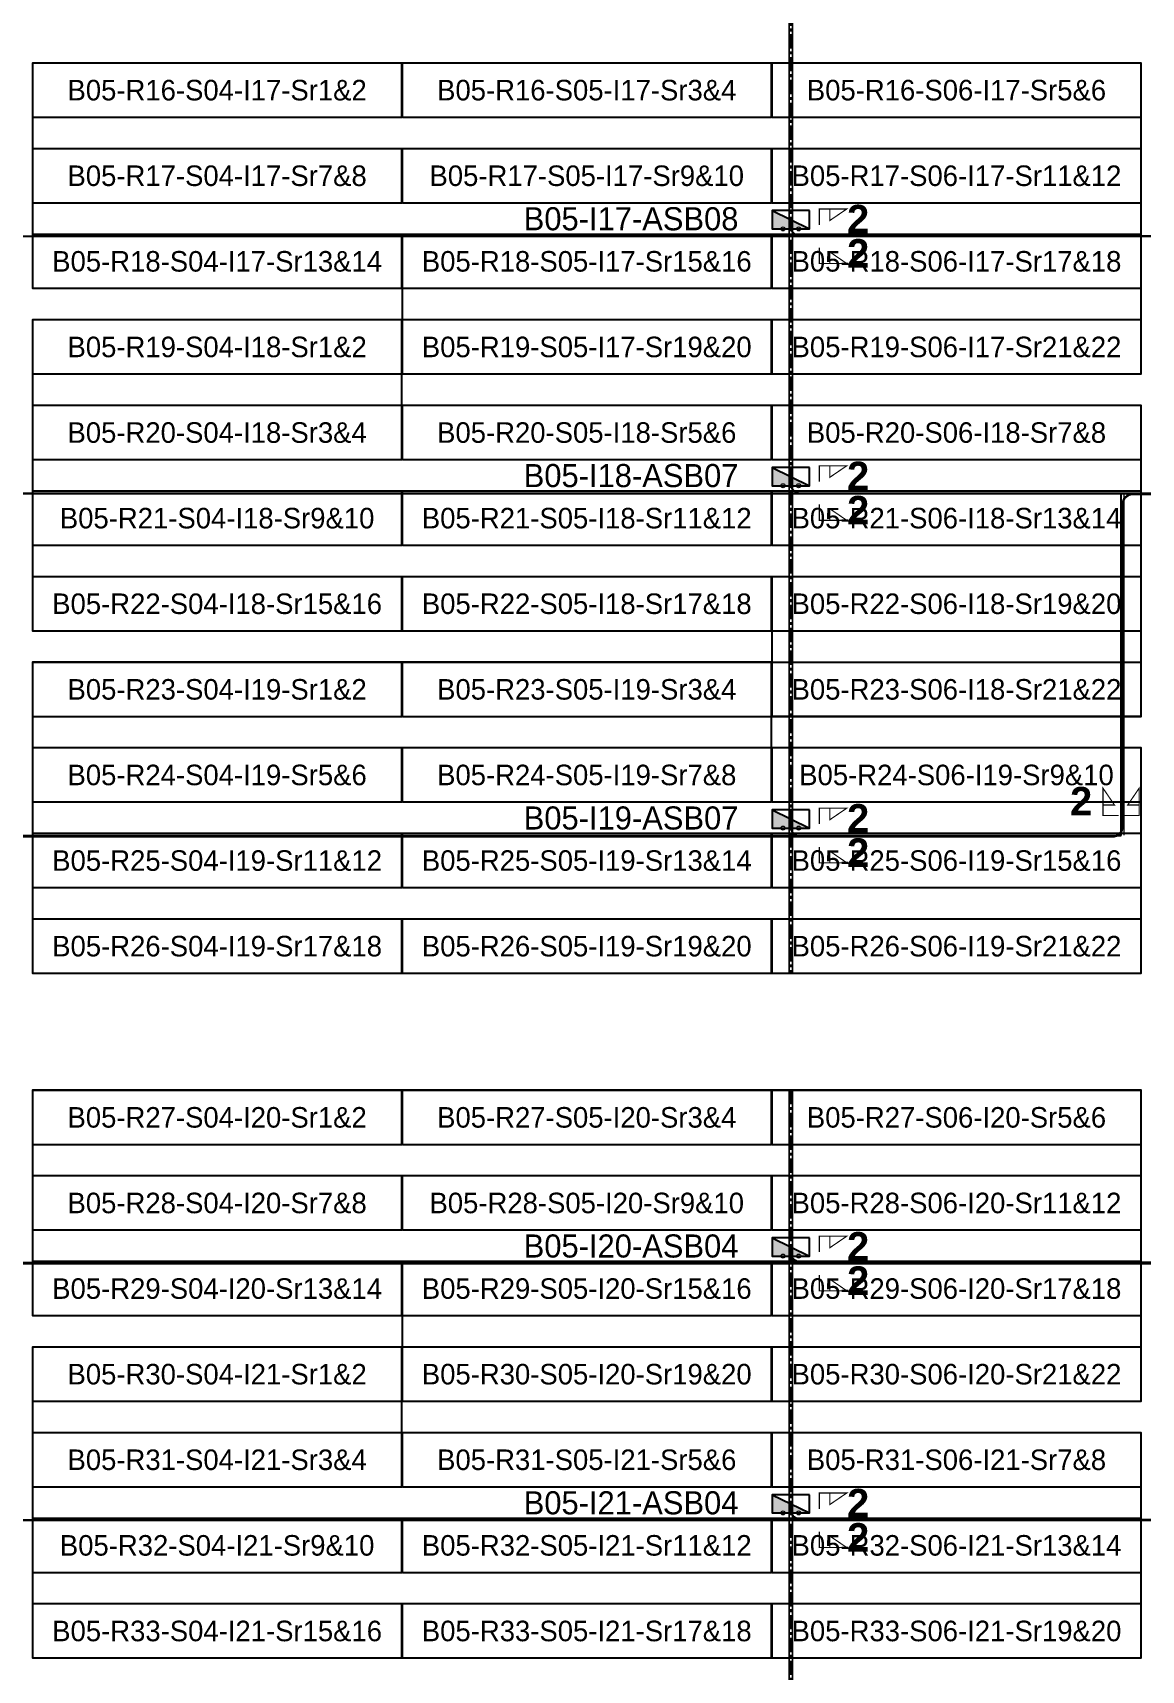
# Model space of a CAD drawing. Header units: metres. Extents: x 531268 to 531754, y 2675584 to 2675912.
# Drawn here: x 531365.5 to 531462.6, y 2675658.2 to 2675801.7 of the extents above; entities that cross this region are included whole.
import ezdxf
from ezdxf.enums import TextEntityAlignment as Align

# ---------------------------------------------------------------- set-up
doc = ezdxf.new("R2010")
doc.units = ezdxf.units.M
doc.linetypes.add('CENTER', pattern=[2, 1.25, -0.25, 0.25, -0.25])
for name, color, linetype in [('DC Trench BL-05', 40, 'Continuous'), ('E-Inverter Grouping', 2, 'Continuous'), ('Inverter Block-05', 7, 'Continuous'), ('LT Cable(AG) INV to LT Panel BL-05', 2, 'Continuous'), ('Messenger Wire Block-05 (Master Path)', 30, 'Continuous'), ('Messenger Wire Block-05 (MW Path)', 191, 'Continuous'), ('MMS Table Block-05', 8, 'Continuous'), ('Plan Line - DC BL-05', 40, 'Continuous'), ('Section Marking BL-05', 2, 'Continuous')]:
    doc.layers.add(name, color=color, linetype=linetype)
doc.layers.add('PILE', color=1, linetype='Continuous', lineweight=15)
doc.styles.add('BoldTextStyle', font='arialbd.ttf')
doc.styles.get("Standard").update_dxf_attribs({"font": 'Adani Regular.ttf'})

# ---------------------------------------------------------------- blocks, each defined once
blk = doc.blocks.new('MMS Table (32.292 x 4.788)')
at = {"color": 0}
blk.add_lwpolyline([(0, -0.002), (0, 4.786), (32.292, 4.786), (32.292, -0.002)], close=True, dxfattribs=at)
at = {"color": 7}
blk.add_attdef('ID1', text='', height=1.8, dxfattribs=at).set_placement((16.146, 2.392), align=Align.MIDDLE_CENTER)
blk = doc.blocks.new('Inverter Block')
h = blk.add_hatch(color=0)
h.dxf.hatch_style = 1
h.paths.add_polyline_path([(-1.46, 2.27), (-1.46, 0.85), (1.46, 0.85)])
at = {"color": 0}
blk.add_lwpolyline([(1.46, 2.27), (-1.46, 2.27), (-1.46, 0.85), (1.46, 0.85)], close=True, dxfattribs=at)
blk.add_lwpolyline([(-1.46, 2.27), (1.46, 0.85)], dxfattribs=at)
at = {"layer": 'PILE'}
for centre in [(-0.61, 0.85), (0.61, 0.85)]:
    blk.add_circle(centre, 0.156, dxfattribs=at)
at = {"color": 7}
blk.add_attdef('ID', (-1.46, 3.01), '', height=1.8, dxfattribs=at)

msp = doc.modelspace()

# ---------------------------------------------------------------- linework, layer by layer
at = {"layer": 'DC Trench BL-05', "color": 40, "const_width": 0.15}
for points in [[(531432.06, 2675881.58), (531431.76, 2675881.58), (531431.76, 2675719.29), (531432.06, 2675719.29)], [(531432.06, 2675709.08), (531431.76, 2675709.08), (531431.76, 2675584.29), (531432.06, 2675584.29)]]:
    msp.add_lwpolyline(points, close=True, dxfattribs=at)
at = {"layer": 'E-Inverter Grouping'}
for points in [[(531462.57, 2675771.79), (531397.88, 2675771.79), (531397.88, 2675779.29), (531365.49, 2675779.29), (531365.49, 2675799.08), (531462.57, 2675799.08)], [(531462.57, 2675741.79), (531430.28, 2675741.79), (531430.28, 2675749.29), (531365.49, 2675749.29), (531365.49, 2675776.58), (531397.78, 2675776.58), (531397.78, 2675769.08), (531462.57, 2675769.08)], [(531430.18, 2675739.08), (531462.57, 2675739.08), (531462.57, 2675719.29), (531365.49, 2675719.29), (531365.49, 2675746.58), (531430.18, 2675746.58)], [(531462.57, 2675681.79), (531397.88, 2675681.79), (531397.88, 2675689.29), (531365.49, 2675689.29), (531365.49, 2675709.08), (531462.57, 2675709.08)]]:
    msp.add_lwpolyline(points, close=True, dxfattribs=at)
at = {"layer": 'E-Inverter Grouping', "color": 3}
msp.add_lwpolyline([(531462.57, 2675659.29), (531365.49, 2675659.29), (531365.49, 2675686.58), (531397.78, 2675686.58), (531397.78, 2675679.08), (531462.57, 2675679.08)], close=True, dxfattribs=at)
at = {"layer": 'LT Cable(AG) INV to LT Panel BL-05'}
for points in [[(531487.71, 2675741.67), (531484.98, 2675741.67, -0.16722), (531484.43, 2675741.86), (531483.01, 2675742.97, 0.103275), (531482.65, 2675743.05), (531476.79, 2675743.05, -0.414214), (531475.89, 2675743.95), (531475.89, 2675755.38, -0.021393), (531475.89, 2675755.46), (531475.93, 2675755.96, 0.021393), (531475.94, 2675756.04), (531475.94, 2675782.95, 0.414214), (531475.04, 2675783.85), (531335.64, 2675783.85, -0.414214), (531334.74, 2675784.75), (531334.74, 2675785.23)], [(531487.71, 2675741.7), (531484.99, 2675741.7, -0.167062), (531484.44, 2675741.89), (531483.01, 2675743, 0.103275), (531482.65, 2675743.08), (531476.81, 2675743.08, -0.414214), (531475.91, 2675743.98), (531475.91, 2675755.38, -0.021393), (531475.92, 2675755.45), (531475.96, 2675755.96, 0.021393), (531475.96, 2675756.04), (531475.96, 2675782.98, 0.414214), (531475.06, 2675783.88), (531432.81, 2675783.88, -0.414214), (531431.91, 2675784.78), (531431.91, 2675785.23)], [(531489.86, 2675741.62), (531484.97, 2675741.62, -0.167537), (531484.41, 2675741.82), (531482.99, 2675742.92, 0.103275), (531482.63, 2675743), (531476.74, 2675743, -0.414214), (531475.84, 2675743.9), (531475.84, 2675755.38, -0.021393), (531475.84, 2675755.46), (531475.88, 2675755.96, 0.021393), (531475.89, 2675756.04), (531475.89, 2675760.4, 0.414214), (531474.99, 2675761.3), (531335.64, 2675761.3, -0.414214), (531334.74, 2675762.2), (531334.74, 2675762.73)], [(531489.86, 2675741.65), (531484.97, 2675741.65, -0.167378), (531484.42, 2675741.84), (531483, 2675742.95, 0.103275), (531482.64, 2675743.03), (531476.76, 2675743.03, -0.414214), (531475.86, 2675743.93), (531475.86, 2675755.38, -0.021393), (531475.87, 2675755.46), (531475.91, 2675755.96, 0.021393), (531475.91, 2675756.04), (531475.91, 2675760.43, 0.414214), (531475.01, 2675761.33), (531432.81, 2675761.33, -0.414214), (531431.91, 2675762.23), (531431.91, 2675762.73)], [(531489.86, 2675741.57), (531484.95, 2675741.57, -0.167858), (531484.4, 2675741.77), (531482.98, 2675742.87, 0.103275), (531482.62, 2675742.95), (531476.69, 2675742.95, -0.414214), (531475.79, 2675743.85), (531475.79, 2675755.38, -0.021393), (531475.79, 2675755.46), (531475.83, 2675755.97, 0.021393), (531475.84, 2675756.04), (531475.84, 2675760.35, 0.414214), (531474.94, 2675761.25), (531461.87, 2675761.25, 0.414214), (531460.97, 2675760.35), (531460.97, 2675732.15, -0.414214), (531460.07, 2675731.25), (531335.64, 2675731.25, -0.414214), (531334.74, 2675732.15), (531334.74, 2675732.73)], [(531489.86, 2675741.6), (531484.96, 2675741.6, -0.167697), (531484.41, 2675741.79), (531482.99, 2675742.9, 0.103275), (531482.63, 2675742.98), (531476.71, 2675742.98, -0.414214), (531475.81, 2675743.88), (531475.81, 2675755.38, -0.021393), (531475.82, 2675755.46), (531475.86, 2675755.97, 0.021393), (531475.86, 2675756.04), (531475.86, 2675760.38, 0.414214), (531474.96, 2675761.28), (531461.85, 2675761.28, 0.414214), (531460.95, 2675760.38), (531460.95, 2675732.18, -0.414214), (531460.05, 2675731.28), (531432.81, 2675731.28, -0.414214), (531431.91, 2675732.18), (531431.91, 2675732.73)], [(531490.75, 2675740.36), (531485.2, 2675740.36, -0.099874), (531484.85, 2675740.43), (531482.92, 2675741.24, 0.042157), (531482.77, 2675741.25), (531476.74, 2675741.25, 0.414214), (531475.84, 2675740.35), (531475.84, 2675710.83, 0.021647), (531475.84, 2675710.75), (531475.88, 2675710.25, -0.021647), (531475.89, 2675710.17), (531475.89, 2675694.85, -0.414214), (531474.99, 2675693.95), (531335.64, 2675693.95, -0.414214), (531334.74, 2675694.85), (531334.74, 2675695.23)], [(531490.75, 2675740.31), (531485.19, 2675740.31, -0.099991), (531484.84, 2675740.38), (531482.92, 2675741.19, 0.042157), (531482.76, 2675741.2), (531476.79, 2675741.2, 0.414214), (531475.89, 2675740.3), (531475.89, 2675710.83, 0.021647), (531475.89, 2675710.75), (531475.93, 2675710.25, -0.021647), (531475.94, 2675710.18), (531475.94, 2675672.3, -0.414214), (531475.04, 2675671.4), (531335.64, 2675671.4, -0.414214), (531334.74, 2675672.3), (531334.74, 2675672.73)], [(531490.75, 2675740.38), (531485.2, 2675740.38, -0.099816), (531484.85, 2675740.45), (531482.92, 2675741.26, 0.042157), (531482.77, 2675741.28), (531476.71, 2675741.28, 0.414214), (531475.81, 2675740.38), (531475.81, 2675710.83, 0.021647), (531475.82, 2675710.75), (531475.86, 2675710.25, -0.021647), (531475.86, 2675710.17), (531475.86, 2675694.88, -0.414214), (531474.96, 2675693.98), (531432.81, 2675693.98, -0.414214), (531431.91, 2675694.88), (531431.91, 2675695.23)], [(531490.75, 2675740.33), (531485.19, 2675740.33, -0.099933), (531484.84, 2675740.4), (531482.92, 2675741.21, 0.042157), (531482.77, 2675741.23), (531476.76, 2675741.23, 0.414214), (531475.86, 2675740.33), (531475.86, 2675710.83, 0.021647), (531475.87, 2675710.75), (531475.91, 2675710.25, -0.021647), (531475.91, 2675710.17), (531475.91, 2675672.33, -0.414214), (531475.01, 2675671.43), (531432.81, 2675671.43, -0.414214), (531431.91, 2675672.33), (531431.91, 2675672.73)]]:
    msp.add_lwpolyline(points, format="xyb", dxfattribs=at)
at = {"layer": 'Messenger Wire Block-05 (Master Path)'}
for points in [[(531333.1, 2675783.88), (531475.96, 2675783.88)], [(531333.1, 2675761.38), (531475.96, 2675761.38)], [(531460.85, 2675731.38), (531460.85, 2675761.38)], [(531333.1, 2675731.38), (531460.85, 2675731.38)], [(531333.1, 2675693.88), (531475.96, 2675693.88)], [(531333.1, 2675671.38), (531475.96, 2675671.38)]]:
    msp.add_lwpolyline(points, dxfattribs=at)
at = {"layer": 'Messenger Wire Block-05 (MW Path)', "const_width": 0.1}
for points in [[(531333.1, 2675783.88), (531475.96, 2675783.88)], [(531333.1, 2675761.38), (531475.96, 2675761.38)], [(531461.1, 2675731.38), (531461.1, 2675761.38)], [(531333.1, 2675731.38), (531460.85, 2675731.38)], [(531333.1, 2675693.88), (531475.96, 2675693.88)], [(531333.1, 2675671.38), (531475.96, 2675671.38)]]:
    msp.add_lwpolyline(points, dxfattribs=at)
at = {"layer": 'Plan Line - DC BL-05', "color": 6, "linetype": 'CENTER'}
for points in [[(531431.91, 2675881.58), (531431.91, 2675719.29)], [(531431.91, 2675709.08), (531431.91, 2675584.29)]]:
    msp.add_lwpolyline(points, dxfattribs=at)
at = {"layer": 'Section Marking BL-05', "color": 94, "lineweight": 35, "true_color": 0x00a500, "const_width": 0.1}
for points in [[(531434.41, 2675784.88), (531434.41, 2675786.27), (531436.81, 2675786.27), (531435.33, 2675785.26), (531435.33, 2675786.27)], [(531434.41, 2675782.88), (531434.41, 2675781.49), (531436.81, 2675781.49), (531435.33, 2675782.5), (531435.33, 2675781.49)], [(531434.41, 2675762.38), (531434.41, 2675763.77), (531436.81, 2675763.77), (531435.33, 2675762.76), (531435.33, 2675763.77)], [(531434.41, 2675760.38), (531434.41, 2675758.99), (531436.81, 2675758.99), (531435.33, 2675760), (531435.33, 2675758.99)], [(531460.65, 2675733.13), (531459.26, 2675733.13), (531459.26, 2675735.53), (531460.27, 2675734.05), (531459.26, 2675734.05)], [(531461.05, 2675733.13), (531462.44, 2675733.13), (531462.44, 2675735.53), (531461.43, 2675734.05), (531462.44, 2675734.05)], [(531434.41, 2675732.38), (531434.41, 2675733.77), (531436.81, 2675733.77), (531435.33, 2675732.76), (531435.33, 2675733.77)], [(531434.41, 2675730.38), (531434.41, 2675728.99), (531436.81, 2675728.99), (531435.33, 2675730), (531435.33, 2675728.99)], [(531434.41, 2675694.88), (531434.41, 2675696.27), (531436.81, 2675696.27), (531435.33, 2675695.26), (531435.33, 2675696.27)], [(531434.41, 2675692.88), (531434.41, 2675691.49), (531436.81, 2675691.49), (531435.33, 2675692.5), (531435.33, 2675691.49)], [(531434.41, 2675672.38), (531434.41, 2675673.77), (531436.81, 2675673.77), (531435.33, 2675672.76), (531435.33, 2675673.77)], [(531434.41, 2675670.38), (531434.41, 2675668.99), (531436.81, 2675668.99), (531435.33, 2675670), (531435.33, 2675668.99)]]:
    msp.add_lwpolyline(points, dxfattribs=at)

# ---------------------------------------------------------------- block references
at = {"layer": 'Inverter Block-05'}
ref = msp.add_blockref('Inverter Block', (531431.91, 2675783.57), dxfattribs=dict(at, xscale=1.124999999976148, yscale=1.124999999976148, zscale=1.124999999976148))
ref.add_attrib('ID', 'B05-I17-ASB08', (531408.5, 2675784.4), dxfattribs={"layer": '0', "color": 7, "height": 2.025})
ref = msp.add_blockref('Inverter Block', (531431.91, 2675761.07), dxfattribs=dict(at, xscale=1.124999999976148, yscale=1.124999999976148, zscale=1.124999999976148))
ref.add_attrib('ID', 'B05-I18-ASB07', (531408.5, 2675761.9), dxfattribs={"layer": '0', "color": 7, "height": 2.025})
ref = msp.add_blockref('Inverter Block', (531431.91, 2675731.07), dxfattribs=dict(at, xscale=1.124999999976148, yscale=1.124999999976148, zscale=1.124999999976148))
ref.add_attrib('ID', 'B05-I19-ASB07', (531408.5, 2675731.9), dxfattribs={"layer": '0', "color": 7, "height": 2.025})
ref = msp.add_blockref('Inverter Block', (531431.91, 2675693.57), dxfattribs=dict(at, xscale=1.124999999976148, yscale=1.124999999976148, zscale=1.124999999976148))
ref.add_attrib('ID', 'B05-I20-ASB04', (531408.5, 2675694.4), dxfattribs={"layer": '0', "color": 7, "height": 2.025})
ref = msp.add_blockref('Inverter Block', (531431.91, 2675671.07), dxfattribs=dict(at, xscale=1.124999999976148, yscale=1.124999999976148, zscale=1.124999999976148))
ref.add_attrib('ID', 'B05-I21-ASB04', (531408.5, 2675671.9), dxfattribs={"layer": '0', "color": 7, "height": 2.025})
at = {"layer": 'MMS Table Block-05'}
for p, values in [((531365.49, 2675794.29), {'ID1': 'B05-R16-S04-I17-Sr1&2'}), ((531397.88, 2675794.29), {'ID1': 'B05-R16-S05-I17-Sr3&4'}), ((531430.28, 2675794.29), {'ID1': 'B05-R16-S06-I17-Sr5&6'}), ((531365.49, 2675786.79), {'ID1': 'B05-R17-S04-I17-Sr7&8'}), ((531397.88, 2675786.79), {'ID1': 'B05-R17-S05-I17-Sr9&10'}), ((531430.28, 2675786.79), {'ID1': 'B05-R17-S06-I17-Sr11&12'}), ((531365.49, 2675779.29), {'ID1': 'B05-R18-S04-I17-Sr13&14'}), ((531397.88, 2675779.29), {'ID1': 'B05-R18-S05-I17-Sr15&16'}), ((531430.28, 2675779.29), {'ID1': 'B05-R18-S06-I17-Sr17&18'}), ((531365.49, 2675771.79), {'ID1': 'B05-R19-S04-I18-Sr1&2'}), ((531397.88, 2675771.79), {'ID1': 'B05-R19-S05-I17-Sr19&20'}), ((531430.28, 2675771.79), {'ID1': 'B05-R19-S06-I17-Sr21&22'}), ((531365.49, 2675764.29), {'ID1': 'B05-R20-S04-I18-Sr3&4'}), ((531397.88, 2675764.29), {'ID1': 'B05-R20-S05-I18-Sr5&6'}), ((531430.28, 2675764.29), {'ID1': 'B05-R20-S06-I18-Sr7&8'}), ((531365.49, 2675756.79), {'ID1': 'B05-R21-S04-I18-Sr9&10'}), ((531397.88, 2675756.79), {'ID1': 'B05-R21-S05-I18-Sr11&12'}), ((531430.28, 2675756.79), {'ID1': 'B05-R21-S06-I18-Sr13&14'}), ((531365.49, 2675749.29), {'ID1': 'B05-R22-S04-I18-Sr15&16'}), ((531397.88, 2675749.29), {'ID1': 'B05-R22-S05-I18-Sr17&18'}), ((531430.28, 2675749.29), {'ID1': 'B05-R22-S06-I18-Sr19&20'}), ((531365.49, 2675741.79), {'ID1': 'B05-R23-S04-I19-Sr1&2'}), ((531397.88, 2675741.79), {'ID1': 'B05-R23-S05-I19-Sr3&4'}), ((531430.28, 2675741.79), {'ID1': 'B05-R23-S06-I18-Sr21&22'}), ((531365.49, 2675734.29), {'ID1': 'B05-R24-S04-I19-Sr5&6'}), ((531397.88, 2675734.29), {'ID1': 'B05-R24-S05-I19-Sr7&8'}), ((531430.28, 2675734.29), {'ID1': 'B05-R24-S06-I19-Sr9&10'}), ((531365.49, 2675726.79), {'ID1': 'B05-R25-S04-I19-Sr11&12'}), ((531397.88, 2675726.79), {'ID1': 'B05-R25-S05-I19-Sr13&14'}), ((531430.28, 2675726.79), {'ID1': 'B05-R25-S06-I19-Sr15&16'}), ((531365.49, 2675719.29), {'ID1': 'B05-R26-S04-I19-Sr17&18'}), ((531397.88, 2675719.29), {'ID1': 'B05-R26-S05-I19-Sr19&20'}), ((531430.28, 2675719.29), {'ID1': 'B05-R26-S06-I19-Sr21&22'}), ((531365.49, 2675704.29), {'ID1': 'B05-R27-S04-I20-Sr1&2'}), ((531397.88, 2675704.29), {'ID1': 'B05-R27-S05-I20-Sr3&4'}), ((531430.28, 2675704.29), {'ID1': 'B05-R27-S06-I20-Sr5&6'}), ((531365.49, 2675696.79), {'ID1': 'B05-R28-S04-I20-Sr7&8'}), ((531397.88, 2675696.79), {'ID1': 'B05-R28-S05-I20-Sr9&10'}), ((531430.28, 2675696.79), {'ID1': 'B05-R28-S06-I20-Sr11&12'}), ((531365.49, 2675689.29), {'ID1': 'B05-R29-S04-I20-Sr13&14'}), ((531397.88, 2675689.29), {'ID1': 'B05-R29-S05-I20-Sr15&16'}), ((531430.28, 2675689.29), {'ID1': 'B05-R29-S06-I20-Sr17&18'}), ((531365.49, 2675681.79), {'ID1': 'B05-R30-S04-I21-Sr1&2'}), ((531397.88, 2675681.79), {'ID1': 'B05-R30-S05-I20-Sr19&20'}), ((531430.28, 2675681.79), {'ID1': 'B05-R30-S06-I20-Sr21&22'}), ((531365.49, 2675674.29), {'ID1': 'B05-R31-S04-I21-Sr3&4'}), ((531397.88, 2675674.29), {'ID1': 'B05-R31-S05-I21-Sr5&6'}), ((531430.28, 2675674.29), {'ID1': 'B05-R31-S06-I21-Sr7&8'}), ((531365.49, 2675666.79), {'ID1': 'B05-R32-S04-I21-Sr9&10'}), ((531397.88, 2675666.79), {'ID1': 'B05-R32-S05-I21-Sr11&12'}), ((531430.28, 2675666.79), {'ID1': 'B05-R32-S06-I21-Sr13&14'}), ((531365.49, 2675659.29), {'ID1': 'B05-R33-S04-I21-Sr15&16'}), ((531397.88, 2675659.29), {'ID1': 'B05-R33-S05-I21-Sr17&18'}), ((531430.28, 2675659.29), {'ID1': 'B05-R33-S06-I21-Sr19&20'})]:
    msp.add_blockref('MMS Table (32.292 x 4.788)', p, dxfattribs=at).add_auto_attribs(values)

# ---------------------------------------------------------------- texts
at = {"layer": 'Section Marking BL-05', "color": 94, "true_color": 0x00a500, "style": 'BoldTextStyle'}
for p in [(531437.81, 2675785.38), (531437.81, 2675782.38), (531437.81, 2675762.88), (531437.81, 2675759.88), (531457.35, 2675734.38), (531437.81, 2675732.88), (531437.81, 2675729.88), (531437.81, 2675695.38), (531437.81, 2675692.38), (531437.81, 2675672.88), (531437.81, 2675669.88)]:
    msp.add_text('2', height=2.5, dxfattribs=at).set_placement(p, align=Align.MIDDLE_CENTER)

doc.saveas('drawing.dxf')
